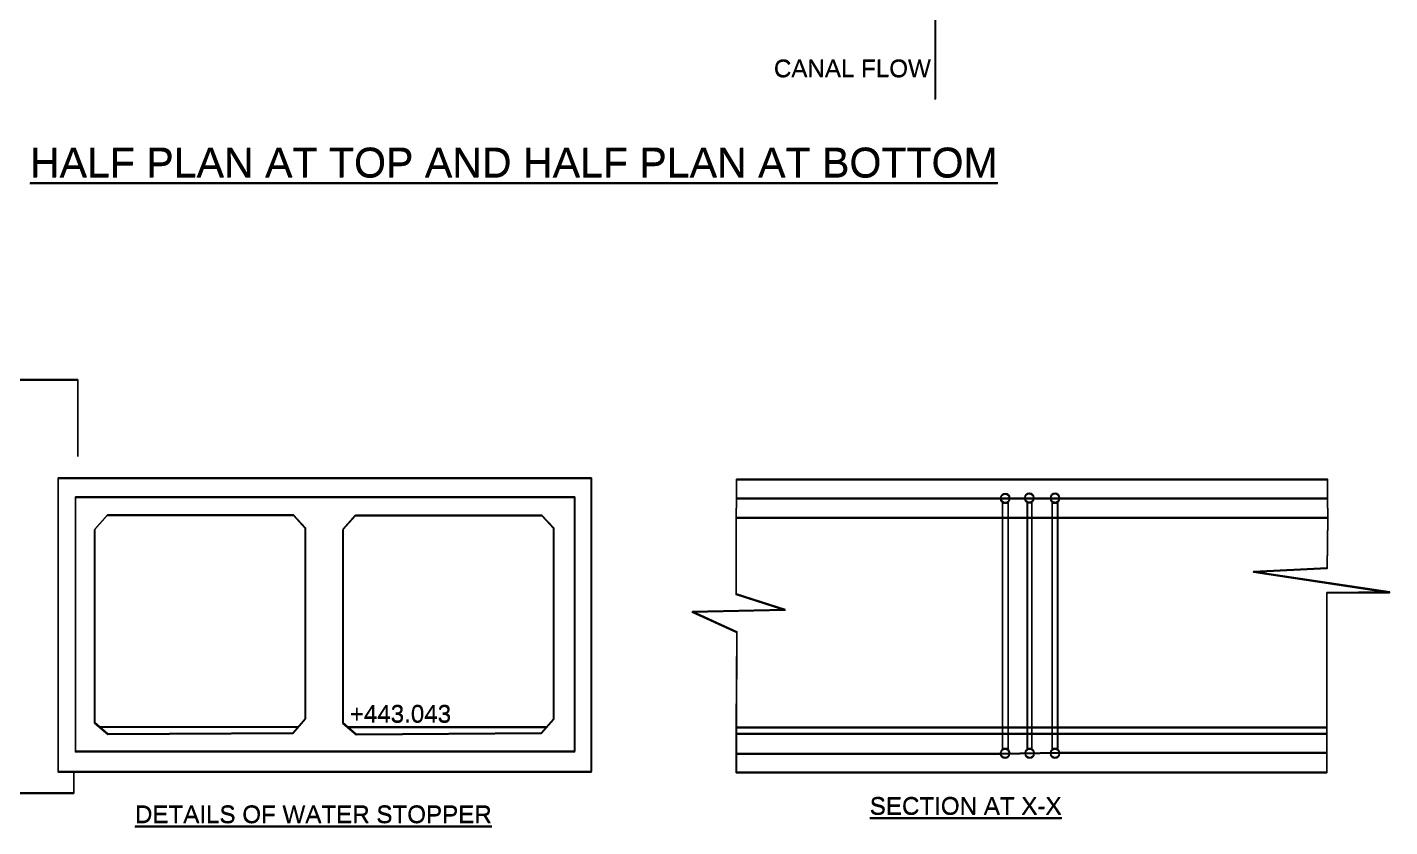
# Model space of a CAD drawing. Header units: inches. Extents: x 112 to 101600, y 95 to 62139.
# Drawn here: x 26786 to 62261, y 1147 to 21961 of the extents above; entities that cross this region are included whole.
import ezdxf

# ---------------------------------------------------------------- set-up
doc = ezdxf.new("R2010")
doc.units = ezdxf.units.IN
doc.header["$MEASUREMENT"] = 0
doc.layers.add('DIM', color=7, linetype='Continuous')
doc.layers.add('DRAWING', color=7, linetype='Continuous')
doc.styles.get("Standard").update_dxf_attribs({"font": 'arial.ttf'})
doc.dimstyles.get("Standard").update_dxf_attribs({"dimtxt": 0.18, "dimasz": 0.18, "dimexe": 0.18, "dimexo": 0.0625, "dimgap": 0.09, "dimtad": 0, "dimtih": 1, "dimtoh": 1, "dimdec": 4, "dimzin": 0, "dimdsep": 46, "dimtxsty": 'Standard', "dimblk": 'OBLIQUE', "dimcen": 0.09, "dimadec": 0, "dimazin": 0, "dimtfac": 1, "dimtdec": 4, "dimtofl": 0, "dimtmove": 0, "dimatfit": 3, "dimfxl": 1, "dimtolj": 1, "dimtzin": 0, "dimarcsym": 0})

# ---------------------------------------------------------------- blocks, each defined once
blk = doc.blocks.new('_Oblique')
at = {"color": 0, "linetype": 'ByBlock', "lineweight": -2}
blk.add_line((-0.5, -0.5), (0.5, 0.5), dxfattribs=at)

msp = doc.modelspace()

# ---------------------------------------------------------------- linework, layer by layer
at = {"layer": 'DRAWING'}
for points in [[(27587.39295, 10212.16123), (41471.09326, 10212.16123), (41471.09326, 2570.44031), (27587.39295, 2570.44031)], [(27591.89439, 10229.56044), (41475.5947, 10229.56044), (41475.5947, 2587.83951), (27591.89439, 2587.83951)], [(45249.10215, 10176.89688), (60637.83063, 10176.89688), (60637.83063, 9686.52671), (45249.10215, 9686.52671)], [(45253.60358, 10194.29608), (60642.33207, 10194.29608), (60642.33207, 9703.92591), (45253.60358, 9703.92591)], [(28041.16472, 9714.7254), (41038.20855, 9714.7254), (41038.20855, 3097.42588), (28041.16472, 3097.42588)], [(28045.66616, 9732.12461), (41042.70999, 9732.12461), (41042.70999, 3114.82509), (28045.66616, 3114.82509)], [(52181.76515, 9587.77626), (52326.2642, 9587.77626), (52326.2642, 3181.72158), (52181.76515, 3181.72158)], [(52822.90456, 3170.43142), (52939.57933, 3170.43142), (52939.57933, 9580.12965), (52822.90456, 9580.12965)], [(52827.406, 3187.83063), (52944.08077, 3187.83063), (52944.08077, 9597.52885), (52827.406, 9597.52885)], [(53473.91416, 9592.49151), (53618.41322, 9592.49151), (53618.41322, 3186.43683), (53473.91416, 3186.43683)], [(52177.26371, 9570.37705), (52321.76277, 9570.37705), (52321.76277, 3164.32237), (52177.26371, 3164.32237)], [(53469.41273, 9575.0923), (53613.91178, 9575.0923), (53613.91178, 3169.03762), (53469.41273, 3169.03762)]]:
    msp.add_lwpolyline(points, close=True, dxfattribs=at)
for points in [[(45249.10215, 9686.52671), (45241.71826, 9177.79466), (60646.52586, 9177.79466)], [(45253.60358, 9703.92591), (45246.21969, 9195.19387), (60651.02729, 9195.19387)], [(60637.83063, 9686.52671), (60646.52586, 9177.79466)], [(60642.33207, 9703.92591), (60651.02729, 9195.19387)], [(28866.96564, 9246.6177), (28540.50883, 8881.01157)], [(28871.46707, 9264.01691), (28545.01026, 8898.41078)], [(33714.66022, 9246.6177), (28866.96564, 9246.6177)], [(33719.16166, 9264.01691), (28871.46707, 9264.01691)], [(34025.46607, 8914.11224), (33714.66022, 9246.6177)], [(34029.9675, 8931.51144), (33719.16166, 9264.01691)], [(35332.29467, 9244.00055), (35005.83786, 8878.39443)], [(35336.79611, 9261.39976), (35010.3393, 8895.79363)], [(40179.98926, 9244.00055), (35332.29467, 9244.00055)], [(40184.49069, 9261.39976), (35336.79611, 9261.39976)], [(40490.7951, 8911.49509), (40179.98926, 9244.00055)], [(40495.29654, 8928.89429), (40184.49069, 9261.39976)], [(28540.50883, 8881.01157), (28540.50883, 3841.63362)], [(28545.01026, 8898.41078), (28545.01026, 3859.03283)], [(34025.46607, 3943.90902), (34025.46607, 8914.11224)], [(34029.9675, 3961.30822), (34029.9675, 8931.51144)], [(35005.83786, 8878.39443), (35005.83786, 3839.01648)], [(35010.3393, 8895.79363), (35010.3393, 3856.41568)], [(40490.7951, 3941.29187), (40490.7951, 8911.49509)], [(40495.29654, 3958.69107), (40495.29654, 8928.89429)], [(45241.71826, 9177.79466), (45241.71826, 7193.50085), (46514.96177, 6785.52945), (44101.25112, 6731.69988), (45259.8755, 6208.44719), (45245.90052, 3734.16669), (45245.90052, 3556.29291), (45245.90052, 3033.74926), (45245.90052, 2553.24953), (60621.96978, 2553.24953), (60621.96978, 3060.93344), (60621.96978, 3583.49845), (60621.96978, 3726.34228), (60621.96978, 7230.07296)], [(45246.21969, 9195.19387), (45246.21969, 7210.90005), (46519.4632, 6802.92865), (44105.75255, 6749.09909), (45264.37693, 6225.84639), (45250.40195, 3751.56589), (45250.40195, 3573.69211), (45250.40195, 3051.14847), (45250.40195, 2570.64873), (60626.47122, 2570.64873), (60626.47122, 3078.33264), (60626.47122, 3600.89766), (60626.47122, 3743.74149), (60626.47122, 7247.47216)], [(60621.96978, 7230.07296), (62256.65649, 7241.37483), (58713.31289, 7776.7192), (60629.04369, 7869.39967), (60646.52586, 9177.79466)], [(60626.47122, 7247.47216), (62261.15792, 7258.77404), (58717.81433, 7794.11841), (60633.54513, 7886.79887), (60651.02729, 9195.19387)], [(28540.50883, 3841.63362), (28883.76788, 3544.68556), (33702.49661, 3577.88689), (34025.46607, 3943.90902)], [(28545.01026, 3859.03283), (28888.26932, 3562.08476), (33706.99804, 3595.28609), (34029.9675, 3961.30822)], [(35005.83786, 3839.01648), (35349.09692, 3542.06841), (40167.82564, 3575.26974), (40490.7951, 3941.29187)], [(35010.3393, 3856.41568), (35353.59835, 3559.46761), (40172.32708, 3592.66894), (40495.29654, 3958.69107)], [(28662.51295, 3736.08976), (33840.87808, 3734.71497)], [(28667.01438, 3753.48896), (33845.37951, 3752.11417)], [(35127.84198, 3733.47261), (40306.20712, 3732.09782)], [(35132.34342, 3750.87182), (40310.70855, 3749.49703)], [(60621.96978, 3726.34228), (45245.90052, 3726.34228)], [(45245.90052, 3556.29291), (60621.96978, 3556.29291)], [(60626.47122, 3743.74149), (45250.40195, 3743.74149)], [(45250.40195, 3573.69211), (60626.47122, 3573.69211)], [(45245.90052, 3033.74926), (52106.20493, 3033.74926)], [(45250.40195, 3051.14847), (52110.70636, 3051.14847)], [(53674.22632, 3060.93344), (52106.20493, 3033.74926)], [(53678.72775, 3078.33264), (52110.70636, 3051.14847)], [(60621.96978, 3060.93344), (53674.22632, 3060.93344)], [(60626.47122, 3078.33264), (53678.72775, 3078.33264)]]:
    msp.add_lwpolyline(points, dxfattribs=at)
for centre in [(52247.24177, 9687.64573), (52251.7432, 9705.04494), (52873.03395, 9698.13698), (52877.53539, 9715.53618), (53542.24054, 9693.13106), (53546.74198, 9710.53026), (52243.35493, 3046.61211), (52247.85636, 3064.01131), (52883.72838, 3051.48594), (52888.22981, 3068.88515), (53543.40593, 3050.95557), (53547.90737, 3068.35477)]:
    msp.add_circle(centre, 117.67249, dxfattribs=at)

# ---------------------------------------------------------------- texts
at = {"layer": 'DIM', "attachment_point": 5}
for s, insert, char_height in [('\\A1;CANAL FLOW', (48267.43891, 20877.30735), 450), ('\\A1;CANAL FLOW', (48271.94035, 20894.70656), 450), ('\\A1;{\\LHALF PLAN AT TOP AND HALF PLAN AT BOTTOM}', (39452.91564, 18423.56669), 765.7106036), ('\\A1;{\\LHALF PLAN AT TOP AND HALF PLAN AT BOTTOM}', (39457.41707, 18440.9659), 765.7106036), ('\\A1;+443.043', (36500.85209, 4075.54788), 450), ('\\A1;+443.043', (36505.35352, 4092.94709), 450), ('\\A1;{\\LSECTION AT X-X}', (51217.71318, 1677.84503), 450), ('\\A1;{\\LSECTION AT X-X}', (51222.21462, 1695.24423), 450), ('\\A1;{\\LDETAILS OF WATER STOPPER}', (34233.71928, 1459.16734), 450), ('\\A1;{\\LDETAILS OF WATER STOPPER}', (34238.22071, 1476.56654), 450)]:
    msp.add_mtext(s, dxfattribs=dict(at, insert=insert, char_height=char_height))

# ---------------------------------------------------------------- leaders
at = {"layer": 'DRAWING'}
for points in [[(50425.73213, 23713.58753), (50425.73213, 20083.91831)], [(50430.23356, 23730.98673), (50430.23356, 20101.31752)], [(25445.28096, 12773.16583), (28102.12766, 12773.16583), (28102.12766, 10789.43026)], [(25449.78239, 12790.56504), (28106.62909, 12790.56504), (28106.62909, 10806.82946)], [(25400.34664, 2016.6292), (27996.60774, 2016.6292), (27996.60774, 2570.44031)], [(25404.84808, 2034.02841), (28001.10918, 2034.02841), (28001.10918, 2587.83951)]]:
    msp.add_leader(points, dimstyle='Standard', override={"dimgap": 0.09, "dimtad": 0}, dxfattribs=at)

doc.saveas('drawing.dxf')
